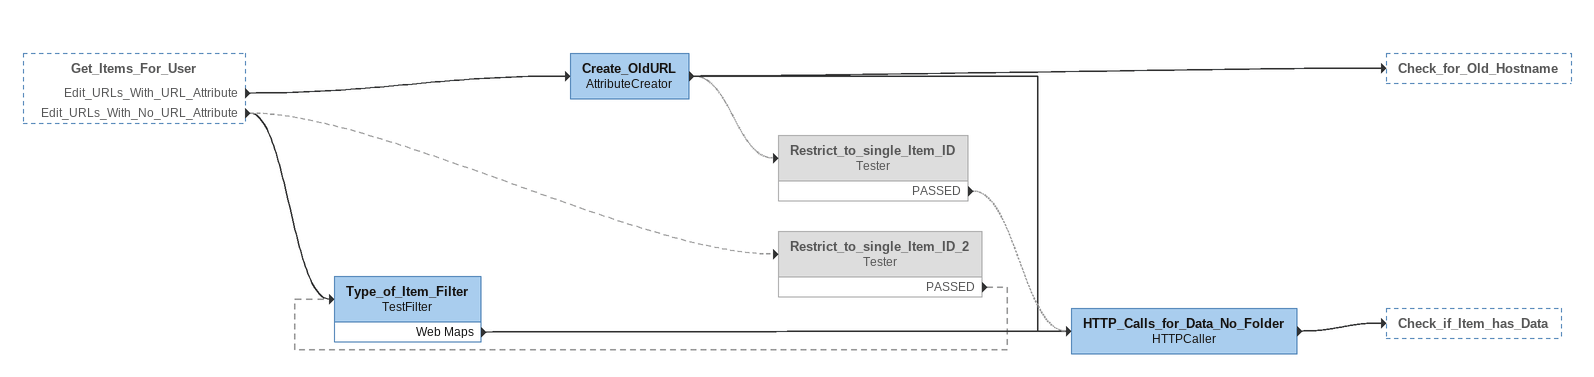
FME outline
Get_Items_For_User [outside]
    Edit_URLs_With_URL_Attribute -> Create_OldURL
    Edit_URLs_With_No_URL_Attribute -> Type_of_Item_Filter
    Edit_URLs_With_No_URL_Attribute -> Restrict_to_single_Item_ID_2 [off]
Create_OldURL: AttributeCreator
    -> Check_for_Old_Hostname
    -> Restrict_to_single_Item_ID [off]
    -> HTTP_Calls_for_Data_No_Folder
Restrict_to_single_Item_ID: Tester [off]
    PASSED -> HTTP_Calls_for_Data_No_Folder [off]
Restrict_to_single_Item_ID_2: Tester [off]
    PASSED -> Type_of_Item_Filter [off]
Type_of_Item_Filter: TestFilter
    Web Maps -> HTTP_Calls_for_Data_No_Folder
HTTP_Calls_for_Data_No_Folder: HTTPCaller
    -> Check_if_Item_has_Data
